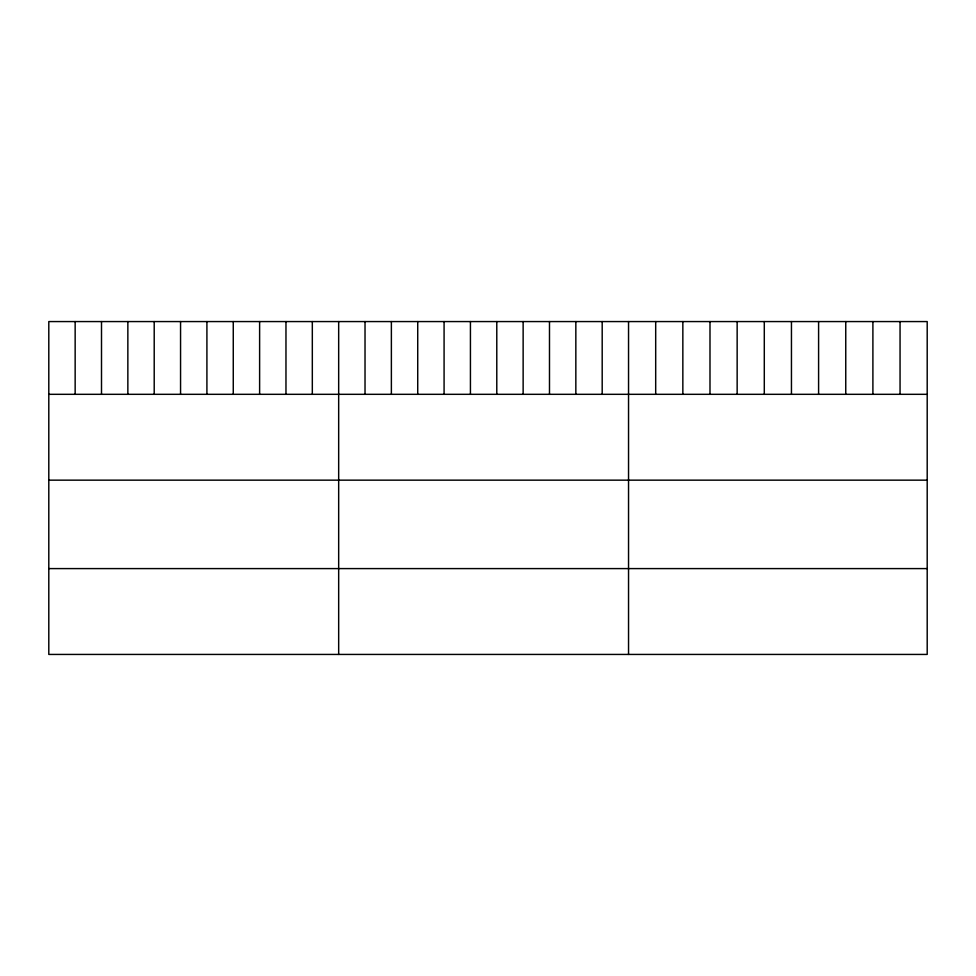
<?xml version="1.0" encoding="UTF-8"?>
<svg xmlns="http://www.w3.org/2000/svg" width="976" height="976" viewBox="0 0 976 976"><rect width="100%" height="100%" fill="white"/><g stroke="black" fill="none" stroke-linecap="round" stroke-linejoin="round"><path stroke-width="1.46" d="M927.2 394.316L927.2 654.432L48.8 654.432L48.8 321.568L927.2 321.568L927.2 394.316L48.8 394.316M48.8 480.155L927.2 480.155M48.8 568.593L927.2 568.593M900.055 321.568L900.055 394.316M872.898 321.568L872.898 394.316M845.753 321.568L845.753 394.316M818.596 321.568L818.596 394.316M791.451 321.568L791.451 394.316M764.293 321.568L764.293 394.316M737.148 321.568L737.148 394.316M709.991 321.568L709.991 394.316M682.846 321.568L682.846 394.316M655.689 321.568L655.689 394.316M628.544 321.568L628.544 654.432M602.192 321.568L602.192 394.316M575.84 321.568L575.84 394.316M549.488 321.568L549.488 394.316M523.136 321.568L523.136 394.316M496.784 321.568L496.784 394.316M470.432 321.568L470.432 394.316M444.08 321.568L444.08 394.316M417.728 321.568L417.728 394.316M391.376 321.568L391.376 394.316M365.024 321.568L365.024 394.316M338.672 321.568L338.672 654.432M312.32 321.568L312.32 394.316M285.968 321.568L285.968 394.316M259.616 321.568L259.616 394.316M233.264 321.568L233.264 394.316M206.912 321.568L206.912 394.316M180.56 321.568L180.56 394.316M154.208 321.568L154.208 394.316M127.856 321.568L127.856 394.316M101.504 321.568L101.504 394.316M75.152 321.568L75.152 394.316"/></g></svg>
